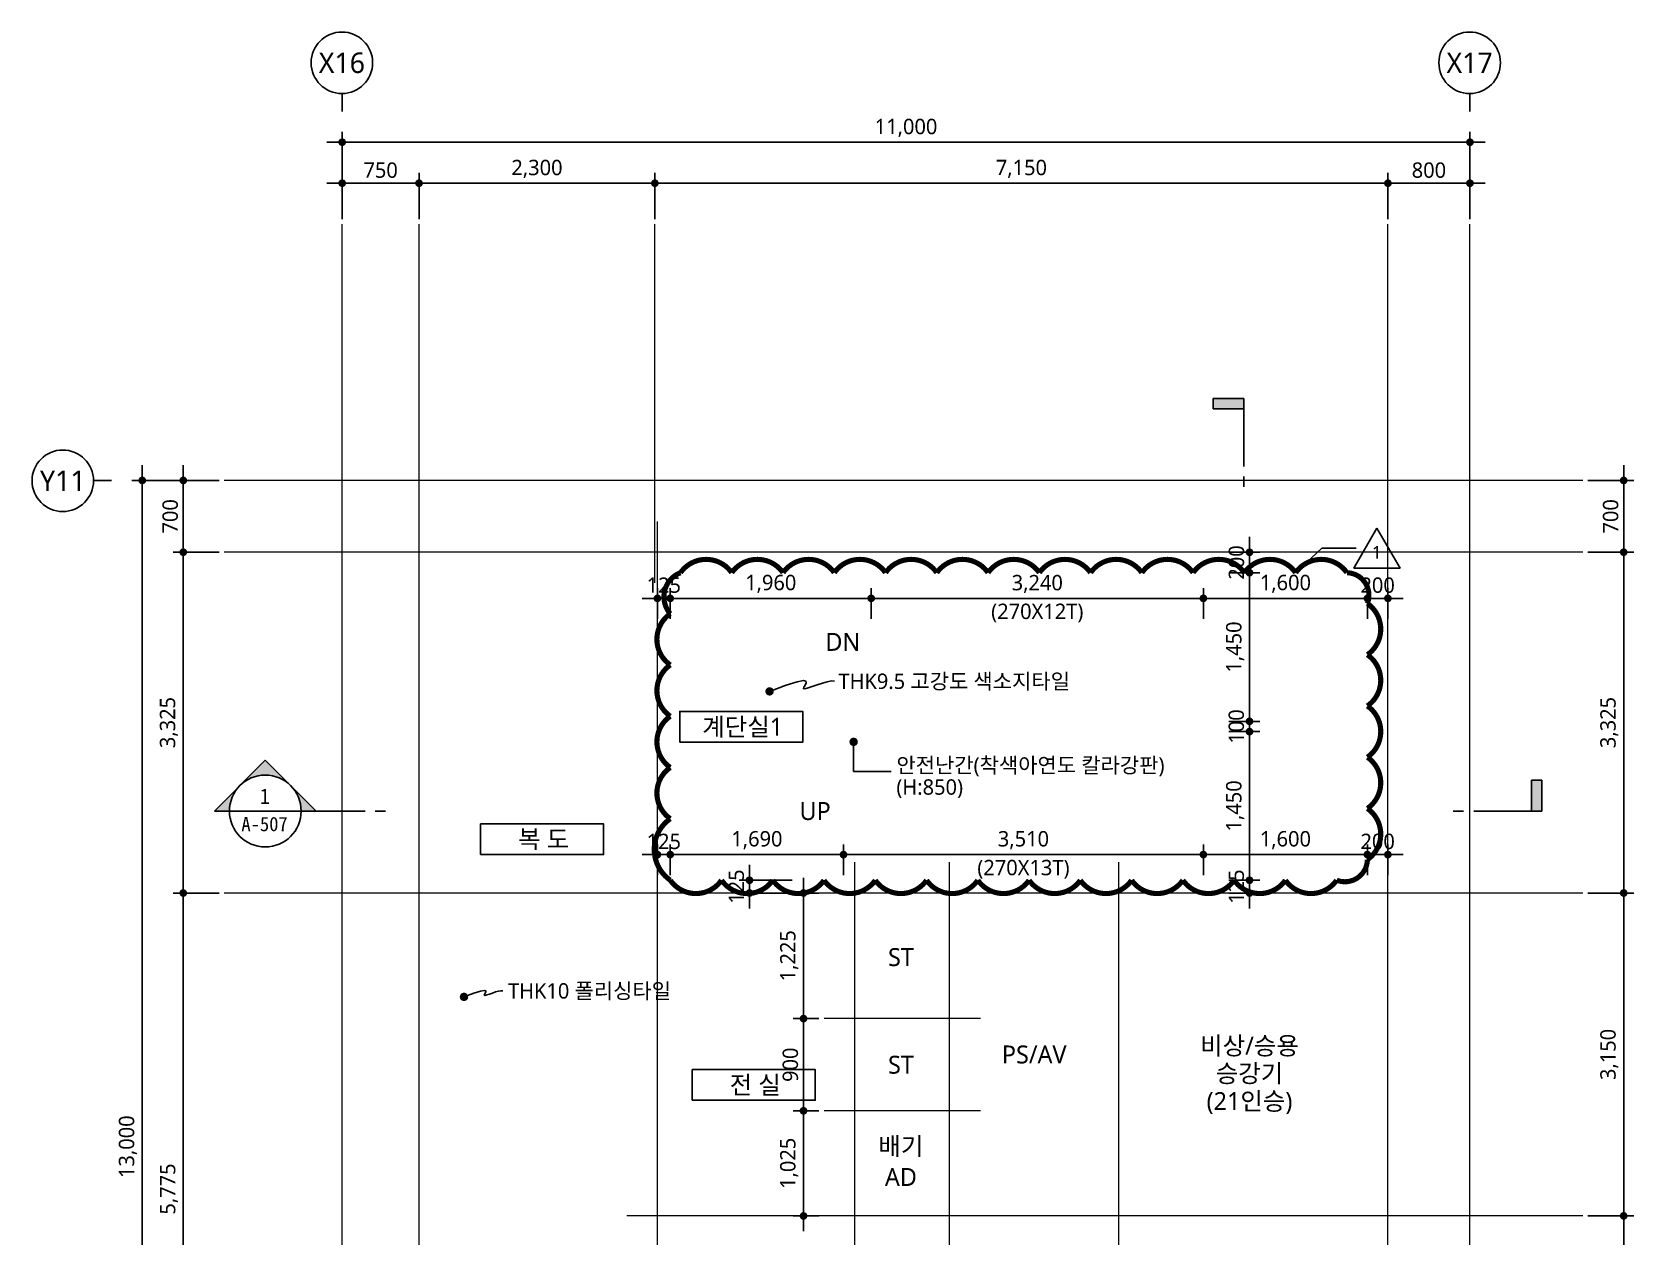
# Model space of a CAD drawing. Header units: millimetres. Extents: x 1424731 to 1631737, y 707248 to 849681.
# Drawn here: x 1551412 to 1567037, y 837926 to 849681 of the extents above; entities that cross this region are included whole.
import ezdxf
from ezdxf.enums import TextEntityAlignment as Align

# ---------------------------------------------------------------- set-up
doc = ezdxf.new("R2010")
doc.units = ezdxf.units.MM
doc.header["$MEASUREMENT"] = 0
doc.linetypes.add('CEN', pattern=[62, 60, -1, 0, -1])
doc.layers.get('0').update_dxf_attribs({"linetype": 'CONTINUOUS'})
for name, color, linetype, lineweight in [('A-AXIS-BUBL', 7, 'CONTINUOUS', 25), ('A-BORD-TEXT', 3, 'CONTINUOUS', 25), ('A-CNTL', 1, 'CEN', 15), ('A-DIMS', 7, 'CONTINUOUS', 25), ('A-MKXS-LEAD', 7, 'CONTINUOUS', 25), ('A-MKXS-MAK1', 3, 'CONTINUOUS', 25), ('A-MKXS-TEXT1', 3, 'CONTINUOUS', 25), ('A-MKXS-TEXT2', 7, 'CONTINUOUS', 25), ('A-MKXX-NAME', 3, 'CONTINUOUS', 25), ('A-MKXX-SYMB', 7, 'CONTINUOUS', 25), ('A-XXXX-TXT2', 3, 'CONTINUOUS', 25), ('REV-202205', 20, 'CONTINUOUS', 25)]:
    doc.layers.add(name, color=color, linetype=linetype, lineweight=lineweight)
doc.styles.add('HY울릉도L', font='')
doc.styles.add('돋움체', font='')
doc.styles.add('맑은고딕', font='malgun.ttf')
doc.styles.get('HY울릉도L').set_extended_font_data('HYwulM')
doc.styles.get('돋움체').set_extended_font_data('DotumChe')
doc.dimstyles.new('CDIM', dxfattribs={"dimtxt": 3, "dimasz": 1.5, "dimexe": 2, "dimexo": 1, "dimgap": 1, "dimtad": 1, "dimdec": 0, "dimrnd": 0.5, "dimzin": 0, "dimdsep": 32, "dimlunit": 6, "dimtxsty": 'HY울릉도L', "dimblk1": '_CIDOT', "dimblk2": '_CIDOT', "dimsah": 1, "dimcen": 5.5, "dimclrd": 2, "dimclre": 2, "dimclrt": 7, "dimadec": 0, "dimazin": 0, "dimtfac": 1, "dimtdec": 0, "dimtix": 1, "dimtmove": 2, "dimatfit": 1, "dimldrblk": '_CIDOT', "dimfxl": 1, "dimtolj": 1, "dimtzin": 0, "dimlwd": -1, "dimarcsym": 0})

# ---------------------------------------------------------------- blocks, each defined once
blk = doc.blocks.new('_CIDOT')
at = {"color": 0, "linetype": 'ByBlock'}
blk.add_line((2, 0), (-1, 0), dxfattribs=at)
at = {"color": 0, "linetype": 'ByBlock', "const_width": 0.5}
blk.add_lwpolyline([(-0.25, 0, 1), (0.25, 0, 1)], format="xyb", close=True, dxfattribs=at)
blk = doc.blocks.new('*D425')
at = {"layer": 'A-DIMS', "lineweight": -2, "transparency": 16777216}
for p, q in [((-1200, 0), (-2050, 0)), ((-1200, -13000), (-2050, -13000))]:
    blk.add_line(p, q, dxfattribs=at)
at = {"layer": 'A-DIMS', "transparency": 16777216}
blk.add_line((-1950, -12925), (-1950, -75), dxfattribs=at)
at = {"layer": 'A-DIMS', "transparency": 16777216, "xscale": 75, "yscale": 75, "zscale": 75}
for p, rotation in [((-1950, 0), 90), ((-1950, -13000), 270)]:
    blk.add_blockref('_CIDOT', p, dxfattribs=dict(at, rotation=rotation))
at = {"layer": 'A-DIMS', "color": 3, "transparency": 16777216, "insert": (-2090, -6500), "char_height": 150, "attachment_point": 5, "rotation": 90, "style": '맑은고딕'}
blk.add_mtext('\\A1;13,000', dxfattribs=at)
blk = doc.blocks.new('*D427')
at = {"layer": 'A-DIMS', "lineweight": -2, "transparency": 16777216}
for p, q in [((12150, -7175), (12600, -7175)), ((12150, -9825), (12600, -9825))]:
    blk.add_line(p, q, dxfattribs=at)
at = {"layer": 'A-DIMS', "transparency": 16777216}
blk.add_line((12500, -9750), (12500, -7250), dxfattribs=at)
at = {"layer": 'A-DIMS', "transparency": 16777216, "xscale": 75, "yscale": 75, "zscale": 75}
for p, rotation in [((12500, -7175), 90), ((12500, -9825), 270)]:
    blk.add_blockref('_CIDOT', p, dxfattribs=dict(at, rotation=rotation))
at = {"layer": 'A-DIMS', "color": 3, "transparency": 16777216, "insert": (12360, -8500), "char_height": 150, "attachment_point": 5, "rotation": 90, "style": '맑은고딕'}
blk.add_mtext('\\A1;2,650', dxfattribs=at)
blk = doc.blocks.new('*D428')
at = {"layer": 'A-DIMS', "lineweight": -2, "transparency": 16777216}
for p, q in [((12150, -4025), (12600, -4025)), ((12150, -7175), (12600, -7175))]:
    blk.add_line(p, q, dxfattribs=at)
at = {"layer": 'A-DIMS', "transparency": 16777216}
blk.add_line((12500, -7100), (12500, -4100), dxfattribs=at)
at = {"layer": 'A-DIMS', "transparency": 16777216, "xscale": 75, "yscale": 75, "zscale": 75}
for p, rotation in [((12500, -4025), 90), ((12500, -7175), 270)]:
    blk.add_blockref('_CIDOT', p, dxfattribs=dict(at, rotation=rotation))
at = {"layer": 'A-DIMS', "color": 3, "transparency": 16777216, "insert": (12360, -5600), "char_height": 150, "attachment_point": 5, "rotation": 90, "style": '맑은고딕'}
blk.add_mtext('\\A1;3,150', dxfattribs=at)
blk = doc.blocks.new('*D429')
at = {"layer": 'A-DIMS', "lineweight": -2, "transparency": 16777216}
for p, q in [((12150, -700), (12600, -700)), ((12150, -4025), (12600, -4025))]:
    blk.add_line(p, q, dxfattribs=at)
at = {"layer": 'A-DIMS', "transparency": 16777216}
blk.add_line((12500, -3950), (12500, -775), dxfattribs=at)
at = {"layer": 'A-DIMS', "transparency": 16777216, "xscale": 75, "yscale": 75, "zscale": 75}
for p, rotation in [((12500, -700), 90), ((12500, -4025), 270)]:
    blk.add_blockref('_CIDOT', p, dxfattribs=dict(at, rotation=rotation))
at = {"layer": 'A-DIMS', "color": 3, "transparency": 16777216, "insert": (12360, -2362), "char_height": 150, "attachment_point": 5, "rotation": 90, "style": '맑은고딕'}
blk.add_mtext('\\A1;3,325', dxfattribs=at)
blk = doc.blocks.new('*D430')
at = {"layer": 'A-DIMS', "lineweight": -2, "transparency": 16777216}
for p, q in [((12150, 0), (12600, 0)), ((12150, -700), (12600, -700))]:
    blk.add_line(p, q, dxfattribs=at)
at = {"layer": 'A-DIMS', "transparency": 16777216}
blk.add_line((12500, -625), (12500, -75), dxfattribs=at)
at = {"layer": 'A-DIMS', "transparency": 16777216, "xscale": 75, "yscale": 75, "zscale": 75}
for p, rotation in [((12500, 0), 90), ((12500, -700), 270)]:
    blk.add_blockref('_CIDOT', p, dxfattribs=dict(at, rotation=rotation))
at = {"layer": 'A-DIMS', "color": 3, "transparency": 16777216, "insert": (12373, -350), "char_height": 150, "attachment_point": 5, "rotation": 90, "style": '맑은고딕'}
blk.add_mtext('\\A1;700', dxfattribs=at)
blk = doc.blocks.new('*D433')
at = {"layer": 'A-DIMS', "lineweight": -2, "transparency": 16777216}
for p, q in [((-1200, -4025), (-1650, -4025)), ((-1200, -9800), (-1650, -9800))]:
    blk.add_line(p, q, dxfattribs=at)
at = {"layer": 'A-DIMS', "transparency": 16777216}
blk.add_line((-1550, -9725), (-1550, -4100), dxfattribs=at)
at = {"layer": 'A-DIMS', "transparency": 16777216, "xscale": 75, "yscale": 75, "zscale": 75}
for p, rotation in [((-1550, -4025), 90), ((-1550, -9800), 270)]:
    blk.add_blockref('_CIDOT', p, dxfattribs=dict(at, rotation=rotation))
at = {"layer": 'A-DIMS', "color": 3, "transparency": 16777216, "insert": (-1689, -6913), "char_height": 150, "attachment_point": 5, "rotation": 90, "style": '맑은고딕'}
blk.add_mtext('\\A1;5,775', dxfattribs=at)
blk = doc.blocks.new('*D434')
at = {"layer": 'A-DIMS', "lineweight": -2, "transparency": 16777216}
for p, q in [((-1200, 0), (-1650, 0)), ((-1200, -700), (-1650, -700))]:
    blk.add_line(p, q, dxfattribs=at)
at = {"layer": 'A-DIMS', "transparency": 16777216}
blk.add_line((-1550, -625), (-1550, -75), dxfattribs=at)
at = {"layer": 'A-DIMS', "transparency": 16777216, "xscale": 75, "yscale": 75, "zscale": 75}
for p, rotation in [((-1550, 0), 90), ((-1550, -700), 270)]:
    blk.add_blockref('_CIDOT', p, dxfattribs=dict(at, rotation=rotation))
at = {"layer": 'A-DIMS', "color": 3, "transparency": 16777216, "insert": (-1677, -350), "char_height": 150, "attachment_point": 5, "rotation": 90, "style": '맑은고딕'}
blk.add_mtext('\\A1;700', dxfattribs=at)
blk = doc.blocks.new('*D414')
at = {"layer": 'A-DIMS', "lineweight": -2, "transparency": 16777216}
for p, q in [((3050, 2550), (3050, 3000)), ((10200, 2550), (10200, 3000))]:
    blk.add_line(p, q, dxfattribs=at)
at = {"layer": 'A-DIMS', "transparency": 16777216}
blk.add_line((10125, 2900), (3125, 2900), dxfattribs=at)
at = {"layer": 'A-DIMS', "transparency": 16777216, "xscale": 75, "yscale": 75, "zscale": 75, "rotation": 180}
blk.add_blockref('_CIDOT', (3050, 2900), dxfattribs=at)
at = {"layer": 'A-DIMS', "transparency": 16777216, "xscale": 75, "yscale": 75, "zscale": 75}
blk.add_blockref('_CIDOT', (10200, 2900), dxfattribs=at)
at = {"layer": 'A-DIMS', "color": 3, "transparency": 16777216, "insert": (6625, 3040), "char_height": 150, "attachment_point": 5, "style": '맑은고딕'}
blk.add_mtext('\\A1;7,150', dxfattribs=at)
blk = doc.blocks.new('*D415')
at = {"layer": 'A-DIMS', "lineweight": -2, "transparency": 16777216}
for p, q in [((0, 2550), (0, 3400)), ((11000, 2550), (11000, 3400))]:
    blk.add_line(p, q, dxfattribs=at)
at = {"layer": 'A-DIMS', "transparency": 16777216}
blk.add_line((10925, 3300), (75, 3300), dxfattribs=at)
at = {"layer": 'A-DIMS', "transparency": 16777216, "xscale": 75, "yscale": 75, "zscale": 75, "rotation": 180}
blk.add_blockref('_CIDOT', (0, 3300), dxfattribs=at)
at = {"layer": 'A-DIMS', "transparency": 16777216, "xscale": 75, "yscale": 75, "zscale": 75}
blk.add_blockref('_CIDOT', (11000, 3300), dxfattribs=at)
at = {"layer": 'A-DIMS', "color": 3, "transparency": 16777216, "insert": (5500, 3440), "char_height": 150, "attachment_point": 5, "style": '맑은고딕'}
blk.add_mtext('\\A1;11,000', dxfattribs=at)
blk = doc.blocks.new('*D416')
at = {"layer": 'A-DIMS', "lineweight": -2, "transparency": 16777216}
for p, q in [((10200, 2550), (10200, 3000)), ((11000, 2550), (11000, 3000))]:
    blk.add_line(p, q, dxfattribs=at)
at = {"layer": 'A-DIMS', "transparency": 16777216}
blk.add_line((10925, 2900), (10275, 2900), dxfattribs=at)
at = {"layer": 'A-DIMS', "transparency": 16777216, "xscale": 75, "yscale": 75, "zscale": 75, "rotation": 180}
blk.add_blockref('_CIDOT', (10200, 2900), dxfattribs=at)
at = {"layer": 'A-DIMS', "transparency": 16777216, "xscale": 75, "yscale": 75, "zscale": 75}
blk.add_blockref('_CIDOT', (11000, 2900), dxfattribs=at)
at = {"layer": 'A-DIMS', "color": 3, "transparency": 16777216, "insert": (10600, 3027), "char_height": 150, "attachment_point": 5, "style": '맑은고딕'}
blk.add_mtext('\\A1;800', dxfattribs=at)
blk = doc.blocks.new('*D417')
at = {"layer": 'A-DIMS', "lineweight": -2, "transparency": 16777216}
for p, q in [((750, 2550), (750, 3000)), ((3050, 2550), (3050, 3000))]:
    blk.add_line(p, q, dxfattribs=at)
at = {"layer": 'A-DIMS', "transparency": 16777216}
blk.add_line((2975, 2900), (825, 2900), dxfattribs=at)
at = {"layer": 'A-DIMS', "transparency": 16777216, "xscale": 75, "yscale": 75, "zscale": 75, "rotation": 180}
blk.add_blockref('_CIDOT', (750, 2900), dxfattribs=at)
at = {"layer": 'A-DIMS', "transparency": 16777216, "xscale": 75, "yscale": 75, "zscale": 75}
blk.add_blockref('_CIDOT', (3050, 2900), dxfattribs=at)
at = {"layer": 'A-DIMS', "color": 3, "transparency": 16777216, "insert": (1900, 3040), "char_height": 150, "attachment_point": 5, "style": '맑은고딕'}
blk.add_mtext('\\A1;2,300', dxfattribs=at)
blk = doc.blocks.new('*D418')
at = {"layer": 'A-DIMS', "lineweight": -2, "transparency": 16777216}
for p, q in [((0, 2550), (0, 3000)), ((750, 2550), (750, 3000))]:
    blk.add_line(p, q, dxfattribs=at)
at = {"layer": 'A-DIMS', "transparency": 16777216}
blk.add_line((675, 2900), (75, 2900), dxfattribs=at)
at = {"layer": 'A-DIMS', "transparency": 16777216, "xscale": 75, "yscale": 75, "zscale": 75, "rotation": 180}
blk.add_blockref('_CIDOT', (0, 2900), dxfattribs=at)
at = {"layer": 'A-DIMS', "transparency": 16777216, "xscale": 75, "yscale": 75, "zscale": 75}
blk.add_blockref('_CIDOT', (750, 2900), dxfattribs=at)
at = {"layer": 'A-DIMS', "color": 3, "transparency": 16777216, "insert": (375, 3027), "char_height": 150, "attachment_point": 5, "style": '맑은고딕'}
blk.add_mtext('\\A1;750', dxfattribs=at)
blk = doc.blocks.new('*D419')
at = {"layer": 'A-DIMS', "lineweight": -2, "transparency": 16777216}
for p, q in [((-1200, -700), (-1650, -700)), ((-1200, -4025), (-1650, -4025))]:
    blk.add_line(p, q, dxfattribs=at)
at = {"layer": 'A-DIMS', "transparency": 16777216}
blk.add_line((-1550, -3950), (-1550, -775), dxfattribs=at)
at = {"layer": 'A-DIMS', "transparency": 16777216, "xscale": 75, "yscale": 75, "zscale": 75}
for p, rotation in [((-1550, -700), 90), ((-1550, -4025), 270)]:
    blk.add_blockref('_CIDOT', p, dxfattribs=dict(at, rotation=rotation))
at = {"layer": 'A-DIMS', "color": 3, "transparency": 16777216, "insert": (-1690, -2362), "char_height": 150, "attachment_point": 5, "rotation": 90, "style": '맑은고딕'}
blk.add_mtext('\\A1;3,325', dxfattribs=at)
blk = doc.blocks.new('CORE 1- 단면')
at = {"layer": 'A-MKXS-MAK1'}
for points in [[(9245, 15395), (9245, 15495), (9545, 15495), (9545, 15395)], [(12350, 11770), (12450, 11770), (12450, 11470), (12350, 11470)]]:
    blk.add_hatch(color=256, dxfattribs=at).paths.add_polyline_path(points)
h = blk.add_hatch(color=256, dxfattribs=at)
h.paths.add_polyline_path([(0, 11965), (247, 11717, 0.414214), (-247, 11717)])
h.paths.add_polyline_path([(247, 11717), (495, 11470), (350, 11470, 0.198912)])
h.paths.add_polyline_path([(-247, 11717, 0.198912), (-350, 11470), (-495, 11470)])
for p, q in [((9245, 15495), (9245, 15395)), ((9545, 15495), (9245, 15495)), ((9545, 15495), (9545, 14832)), ((9545, 15395), (9245, 15395)), ((9545, 14732), (9545, 14632)), ((-495, 11470), (0, 11965)), ((495, 11470), (0, 11965)), ((12450, 11770), (12350, 11770)), ((12350, 11470), (12350, 11770)), ((12450, 11470), (12450, 11770)), ((973, 11470), (-495, 11470)), ((1173, 11470), (1073, 11470)), ((11687, 11470), (11587, 11470)), ((12450, 11470), (11787, 11470))]:
    blk.add_line(p, q, dxfattribs=at)
blk.add_circle((0, 11470), 350, dxfattribs=at)
at = {"layer": 'A-MKXS-TEXT2', "style": '돋움체'}
for s, height, p in [('1', 150, (-4, 11614)), ('A-507', 140, (-7, 11342))]:
    blk.add_text(s, height=height, dxfattribs=at).set_placement(p, align=Align.MIDDLE)
blk = doc.blocks.new('*D342')
at = {"layer": 'A-DIMS', "transparency": 16777216}
for p, q in [((1558410, 841481), (1558410, 841556)), ((1558410, 841281), (1558410, 841406)), ((1558410, 841206), (1558410, 841131))]:
    blk.add_line(p, q, dxfattribs=at)
at = {"layer": 'A-DIMS', "lineweight": -2, "transparency": 16777216}
for p, q in [((1558827, 841406), (1558310, 841406)), ((1558827, 841281), (1558310, 841281))]:
    blk.add_line(p, q, dxfattribs=at)
at = {"layer": 'A-DIMS', "transparency": 16777216, "xscale": 75, "yscale": 75, "zscale": 75}
for p, rotation in [((1558410, 841406), 270), ((1558410, 841281), 90)]:
    blk.add_blockref('_CIDOT', p, dxfattribs=dict(at, rotation=rotation))
at = {"layer": 'A-DIMS', "color": 3, "transparency": 16777216, "insert": (1558282, 841344), "char_height": 150, "attachment_point": 5, "rotation": 90, "style": '맑은고딕'}
blk.add_mtext('\\A1;125', dxfattribs=at)
blk = doc.blocks.new('*D500')
at = {"layer": 'A-DIMS', "lineweight": -2, "transparency": 16777216}
for p, q in [((1559087, 839156), (1558837, 839156)), ((1559087, 838131), (1558837, 838131))]:
    blk.add_line(p, q, dxfattribs=at)
at = {"layer": 'A-DIMS', "transparency": 16777216}
blk.add_line((1558937, 839081), (1558937, 838206), dxfattribs=at)
at = {"layer": 'A-DIMS', "transparency": 16777216, "xscale": 75, "yscale": 75, "zscale": 75}
for p, rotation in [((1558937, 839156), 90), ((1558937, 838131), 270)]:
    blk.add_blockref('_CIDOT', p, dxfattribs=dict(at, rotation=rotation))
at = {"layer": 'A-DIMS', "color": 3, "transparency": 16777216, "insert": (1558797, 838644), "char_height": 150, "attachment_point": 5, "rotation": 90, "style": '맑은고딕'}
blk.add_mtext('\\A1;1,025', dxfattribs=at)
blk = doc.blocks.new('*D501')
at = {"layer": 'A-DIMS', "lineweight": -2, "transparency": 16777216}
for p, q in [((1559087, 840056), (1558837, 840056)), ((1559087, 839156), (1558837, 839156))]:
    blk.add_line(p, q, dxfattribs=at)
at = {"layer": 'A-DIMS', "transparency": 16777216}
blk.add_line((1558937, 839231), (1558937, 839981), dxfattribs=at)
at = {"layer": 'A-DIMS', "transparency": 16777216, "xscale": 75, "yscale": 75, "zscale": 75}
for p, rotation in [((1558937, 840056), 90), ((1558937, 839156), 270)]:
    blk.add_blockref('_CIDOT', p, dxfattribs=dict(at, rotation=rotation))
at = {"layer": 'A-DIMS', "color": 3, "transparency": 16777216, "insert": (1558809, 839606), "char_height": 150, "attachment_point": 5, "rotation": 90, "style": '맑은고딕'}
blk.add_mtext('\\A1;900', dxfattribs=at)
blk = doc.blocks.new('*D502')
at = {"layer": 'A-DIMS', "lineweight": -2, "transparency": 16777216}
for p, q in [((1559087, 841281), (1558837, 841281)), ((1559087, 840056), (1558837, 840056))]:
    blk.add_line(p, q, dxfattribs=at)
at = {"layer": 'A-DIMS', "transparency": 16777216}
blk.add_line((1558937, 841206), (1558937, 840131), dxfattribs=at)
at = {"layer": 'A-DIMS', "transparency": 16777216, "xscale": 75, "yscale": 75, "zscale": 75}
for p, rotation in [((1558937, 841281), 90), ((1558937, 840056), 270)]:
    blk.add_blockref('_CIDOT', p, dxfattribs=dict(at, rotation=rotation))
at = {"layer": 'A-DIMS', "color": 3, "transparency": 16777216, "insert": (1558797, 840669), "char_height": 150, "attachment_point": 5, "rotation": 90, "style": '맑은고딕'}
blk.add_mtext('\\A1;1,225', dxfattribs=at)
blk = doc.blocks.new('*D720')
at = {"layer": 'A-DIMS', "lineweight": -2, "transparency": 16777216}
for p, q in [((1559327, 841456), (1559327, 841756)), ((1562837, 841456), (1562837, 841756))]:
    blk.add_line(p, q, dxfattribs=at)
at = {"layer": 'A-DIMS', "transparency": 16777216}
blk.add_line((1559402, 841656), (1562762, 841656), dxfattribs=at)
at = {"layer": 'A-DIMS', "transparency": 16777216, "xscale": 75, "yscale": 75, "zscale": 75, "rotation": 180}
blk.add_blockref('_CIDOT', (1559327, 841656), dxfattribs=at)
at = {"layer": 'A-DIMS', "transparency": 16777216, "xscale": 75, "yscale": 75, "zscale": 75}
blk.add_blockref('_CIDOT', (1562837, 841656), dxfattribs=at)
at = {"layer": 'A-DIMS', "color": 3, "transparency": 16777216, "char_height": 150, "attachment_point": 5, "style": '맑은고딕'}
for s, insert in [('\\A1;3,510', (1561082, 841797)), ('\\A1;(270X13T)', (1561082, 841513))]:
    blk.add_mtext(s, dxfattribs=dict(at, insert=insert))
blk = doc.blocks.new('*D721')
at = {"layer": 'A-DIMS', "lineweight": -2, "transparency": 16777216}
for p, q in [((1562837, 841456), (1562837, 841756)), ((1564437, 841456), (1564437, 841756))]:
    blk.add_line(p, q, dxfattribs=at)
at = {"layer": 'A-DIMS', "transparency": 16777216}
blk.add_line((1562912, 841656), (1564362, 841656), dxfattribs=at)
at = {"layer": 'A-DIMS', "transparency": 16777216, "xscale": 75, "yscale": 75, "zscale": 75, "rotation": 180}
blk.add_blockref('_CIDOT', (1562837, 841656), dxfattribs=at)
at = {"layer": 'A-DIMS', "transparency": 16777216, "xscale": 75, "yscale": 75, "zscale": 75}
blk.add_blockref('_CIDOT', (1564437, 841656), dxfattribs=at)
at = {"layer": 'A-DIMS', "color": 3, "transparency": 16777216, "insert": (1563637, 841797), "char_height": 150, "attachment_point": 5, "style": '맑은고딕'}
blk.add_mtext('\\A1;1,600', dxfattribs=at)
blk = doc.blocks.new('*D722')
at = {"layer": 'A-DIMS', "lineweight": -2, "transparency": 16777216}
for p, q in [((1564437, 841456), (1564437, 841756)), ((1564637, 841456), (1564637, 841756))]:
    blk.add_line(p, q, dxfattribs=at)
at = {"layer": 'A-DIMS', "transparency": 16777216}
for p, q in [((1564362, 841656), (1564287, 841656)), ((1564437, 841656), (1564637, 841656)), ((1564712, 841656), (1564787, 841656))]:
    blk.add_line(p, q, dxfattribs=at)
at = {"layer": 'A-DIMS', "transparency": 16777216, "xscale": 75, "yscale": 75, "zscale": 75}
blk.add_blockref('_CIDOT', (1564437, 841656), dxfattribs=at)
at = {"layer": 'A-DIMS', "transparency": 16777216, "xscale": 75, "yscale": 75, "zscale": 75, "rotation": 180}
blk.add_blockref('_CIDOT', (1564637, 841656), dxfattribs=at)
at = {"layer": 'A-DIMS', "color": 3, "transparency": 16777216, "insert": (1564537, 841784), "char_height": 150, "attachment_point": 5, "style": '맑은고딕'}
blk.add_mtext('\\A1;200', dxfattribs=at)
blk = doc.blocks.new('*D723')
at = {"layer": 'A-DIMS', "lineweight": -2, "transparency": 16777216}
for p, q in [((1557512, 841456), (1557512, 841756)), ((1557637, 841456), (1557637, 841756))]:
    blk.add_line(p, q, dxfattribs=at)
at = {"layer": 'A-DIMS', "transparency": 16777216}
for p, q in [((1557437, 841656), (1557362, 841656)), ((1557512, 841656), (1557637, 841656)), ((1557712, 841656), (1557787, 841656))]:
    blk.add_line(p, q, dxfattribs=at)
at = {"layer": 'A-DIMS', "transparency": 16777216, "xscale": 75, "yscale": 75, "zscale": 75}
blk.add_blockref('_CIDOT', (1557512, 841656), dxfattribs=at)
at = {"layer": 'A-DIMS', "transparency": 16777216, "xscale": 75, "yscale": 75, "zscale": 75, "rotation": 180}
blk.add_blockref('_CIDOT', (1557637, 841656), dxfattribs=at)
at = {"layer": 'A-DIMS', "color": 3, "transparency": 16777216, "insert": (1557574, 841784), "char_height": 150, "attachment_point": 5, "style": '맑은고딕'}
blk.add_mtext('\\A1;125', dxfattribs=at)
blk = doc.blocks.new('*D710')
at = {"layer": 'A-DIMS', "lineweight": -2, "transparency": 16777216}
for p, q in [((1563087, 842856), (1563387, 842856)), ((1563087, 841406), (1563387, 841406))]:
    blk.add_line(p, q, dxfattribs=at)
at = {"layer": 'A-DIMS', "transparency": 16777216}
blk.add_line((1563287, 842781), (1563287, 841481), dxfattribs=at)
at = {"layer": 'A-DIMS', "transparency": 16777216, "xscale": 75, "yscale": 75, "zscale": 75}
for p, rotation in [((1563287, 842856), 90), ((1563287, 841406), 270)]:
    blk.add_blockref('_CIDOT', p, dxfattribs=dict(at, rotation=rotation))
at = {"layer": 'A-DIMS', "color": 3, "transparency": 16777216, "insert": (1563147, 842131), "char_height": 150, "attachment_point": 5, "rotation": 90, "style": '맑은고딕'}
blk.add_mtext('\\A1;1,450', dxfattribs=at)
blk = doc.blocks.new('*D711')
at = {"layer": 'A-DIMS', "transparency": 16777216}
for p, q in [((1563287, 841481), (1563287, 841556)), ((1563287, 841281), (1563287, 841406)), ((1563287, 841206), (1563287, 841131))]:
    blk.add_line(p, q, dxfattribs=at)
at = {"layer": 'A-DIMS', "lineweight": -2, "transparency": 16777216}
for p, q in [((1563087, 841406), (1563387, 841406)), ((1563087, 841281), (1563387, 841281))]:
    blk.add_line(p, q, dxfattribs=at)
at = {"layer": 'A-DIMS', "transparency": 16777216, "xscale": 75, "yscale": 75, "zscale": 75}
for p, rotation in [((1563287, 841406), 270), ((1563287, 841281), 90)]:
    blk.add_blockref('_CIDOT', p, dxfattribs=dict(at, rotation=rotation))
at = {"layer": 'A-DIMS', "color": 3, "transparency": 16777216, "insert": (1563159, 841344), "char_height": 150, "attachment_point": 5, "rotation": 90, "style": '맑은고딕'}
blk.add_mtext('\\A1;125', dxfattribs=at)
blk = doc.blocks.new('*D712')
at = {"layer": 'A-DIMS', "lineweight": -2, "transparency": 16777216}
for p, q in [((1563087, 844406), (1563387, 844406)), ((1563087, 842956), (1563387, 842956))]:
    blk.add_line(p, q, dxfattribs=at)
at = {"layer": 'A-DIMS', "transparency": 16777216}
blk.add_line((1563287, 844331), (1563287, 843031), dxfattribs=at)
at = {"layer": 'A-DIMS', "transparency": 16777216, "xscale": 75, "yscale": 75, "zscale": 75}
for p, rotation in [((1563287, 844406), 90), ((1563287, 842956), 270)]:
    blk.add_blockref('_CIDOT', p, dxfattribs=dict(at, rotation=rotation))
at = {"layer": 'A-DIMS', "color": 3, "transparency": 16777216, "insert": (1563147, 843681), "char_height": 150, "attachment_point": 5, "rotation": 90, "style": '맑은고딕'}
blk.add_mtext('\\A1;1,450', dxfattribs=at)
blk = doc.blocks.new('*D713')
at = {"layer": 'A-DIMS', "transparency": 16777216}
for p, q in [((1563287, 843031), (1563287, 843106)), ((1563287, 842856), (1563287, 842956)), ((1563287, 842781), (1563287, 842706))]:
    blk.add_line(p, q, dxfattribs=at)
at = {"layer": 'A-DIMS', "lineweight": -2, "transparency": 16777216}
for p, q in [((1563087, 842956), (1563387, 842956)), ((1563087, 842856), (1563387, 842856))]:
    blk.add_line(p, q, dxfattribs=at)
at = {"layer": 'A-DIMS', "transparency": 16777216, "xscale": 75, "yscale": 75, "zscale": 75}
for p, rotation in [((1563287, 842956), 270), ((1563287, 842856), 90)]:
    blk.add_blockref('_CIDOT', p, dxfattribs=dict(at, rotation=rotation))
at = {"layer": 'A-DIMS', "color": 3, "transparency": 16777216, "insert": (1563159, 842906), "char_height": 150, "attachment_point": 5, "rotation": 90, "style": '맑은고딕'}
blk.add_mtext('\\A1;100', dxfattribs=at)
blk = doc.blocks.new('*D714')
at = {"layer": 'A-DIMS', "transparency": 16777216}
for p, q in [((1563287, 844681), (1563287, 844756)), ((1563287, 844406), (1563287, 844606)), ((1563287, 844331), (1563287, 844256))]:
    blk.add_line(p, q, dxfattribs=at)
at = {"layer": 'A-DIMS', "lineweight": -2, "transparency": 16777216}
for p, q in [((1563087, 844606), (1563387, 844606)), ((1563087, 844406), (1563387, 844406))]:
    blk.add_line(p, q, dxfattribs=at)
at = {"layer": 'A-DIMS', "transparency": 16777216, "xscale": 75, "yscale": 75, "zscale": 75}
for p, rotation in [((1563287, 844606), 270), ((1563287, 844406), 90)]:
    blk.add_blockref('_CIDOT', p, dxfattribs=dict(at, rotation=rotation))
at = {"layer": 'A-DIMS', "color": 3, "transparency": 16777216, "insert": (1563160, 844506), "char_height": 150, "attachment_point": 5, "rotation": 90, "style": '맑은고딕'}
blk.add_mtext('\\A1;200', dxfattribs=at)
blk = doc.blocks.new('*D715')
at = {"layer": 'A-DIMS', "lineweight": -2, "transparency": 16777216}
for p, q in [((1557637, 841456), (1557637, 841756)), ((1559327, 841456), (1559327, 841756))]:
    blk.add_line(p, q, dxfattribs=at)
at = {"layer": 'A-DIMS', "transparency": 16777216}
blk.add_line((1557712, 841656), (1559252, 841656), dxfattribs=at)
at = {"layer": 'A-DIMS', "transparency": 16777216, "xscale": 75, "yscale": 75, "zscale": 75, "rotation": 180}
blk.add_blockref('_CIDOT', (1557637, 841656), dxfattribs=at)
at = {"layer": 'A-DIMS', "transparency": 16777216, "xscale": 75, "yscale": 75, "zscale": 75}
blk.add_blockref('_CIDOT', (1559327, 841656), dxfattribs=at)
at = {"layer": 'A-DIMS', "color": 3, "transparency": 16777216, "insert": (1558482, 841797), "char_height": 150, "attachment_point": 5, "style": '맑은고딕'}
blk.add_mtext('\\A1;1,690', dxfattribs=at)
blk = doc.blocks.new('*D716')
at = {"layer": 'A-DIMS', "lineweight": -2, "transparency": 16777216}
for p, q in [((1559597, 843956), (1559597, 844256)), ((1562837, 843956), (1562837, 844256))]:
    blk.add_line(p, q, dxfattribs=at)
at = {"layer": 'A-DIMS', "transparency": 16777216}
blk.add_line((1559672, 844156), (1562762, 844156), dxfattribs=at)
at = {"layer": 'A-DIMS', "transparency": 16777216, "xscale": 75, "yscale": 75, "zscale": 75, "rotation": 180}
blk.add_blockref('_CIDOT', (1559597, 844156), dxfattribs=at)
at = {"layer": 'A-DIMS', "transparency": 16777216, "xscale": 75, "yscale": 75, "zscale": 75}
blk.add_blockref('_CIDOT', (1562837, 844156), dxfattribs=at)
at = {"layer": 'A-DIMS', "color": 3, "transparency": 16777216, "char_height": 150, "attachment_point": 5, "style": '맑은고딕'}
for s, insert in [('\\A1;3,240', (1561217, 844296)), ('\\A1;(270X12T)', (1561217, 844013))]:
    blk.add_mtext(s, dxfattribs=dict(at, insert=insert))
blk = doc.blocks.new('*D717')
at = {"layer": 'A-DIMS', "lineweight": -2, "transparency": 16777216}
for p, q in [((1564437, 843956), (1564437, 844256)), ((1564637, 843956), (1564637, 844256))]:
    blk.add_line(p, q, dxfattribs=at)
at = {"layer": 'A-DIMS', "transparency": 16777216}
for p, q in [((1564362, 844156), (1564287, 844156)), ((1564437, 844156), (1564637, 844156)), ((1564712, 844156), (1564787, 844156))]:
    blk.add_line(p, q, dxfattribs=at)
at = {"layer": 'A-DIMS', "transparency": 16777216, "xscale": 75, "yscale": 75, "zscale": 75}
blk.add_blockref('_CIDOT', (1564437, 844156), dxfattribs=at)
at = {"layer": 'A-DIMS', "transparency": 16777216, "xscale": 75, "yscale": 75, "zscale": 75, "rotation": 180}
blk.add_blockref('_CIDOT', (1564637, 844156), dxfattribs=at)
at = {"layer": 'A-DIMS', "color": 3, "transparency": 16777216, "insert": (1564537, 844284), "char_height": 150, "attachment_point": 5, "style": '맑은고딕'}
blk.add_mtext('\\A1;200', dxfattribs=at)
blk = doc.blocks.new('*D718')
at = {"layer": 'A-DIMS', "lineweight": -2, "transparency": 16777216}
for p, q in [((1557512, 843956), (1557512, 844256)), ((1557637, 843956), (1557637, 844256))]:
    blk.add_line(p, q, dxfattribs=at)
at = {"layer": 'A-DIMS', "transparency": 16777216}
for p, q in [((1557437, 844156), (1557362, 844156)), ((1557512, 844156), (1557637, 844156)), ((1557712, 844156), (1557787, 844156))]:
    blk.add_line(p, q, dxfattribs=at)
at = {"layer": 'A-DIMS', "transparency": 16777216, "xscale": 75, "yscale": 75, "zscale": 75}
blk.add_blockref('_CIDOT', (1557512, 844156), dxfattribs=at)
at = {"layer": 'A-DIMS', "transparency": 16777216, "xscale": 75, "yscale": 75, "zscale": 75, "rotation": 180}
blk.add_blockref('_CIDOT', (1557637, 844156), dxfattribs=at)
at = {"layer": 'A-DIMS', "color": 3, "transparency": 16777216, "insert": (1557574, 844284), "char_height": 150, "attachment_point": 5, "style": '맑은고딕'}
blk.add_mtext('\\A1;125', dxfattribs=at)
blk = doc.blocks.new('*D719')
at = {"layer": 'A-DIMS', "lineweight": -2, "transparency": 16777216}
for p, q in [((1557637, 843956), (1557637, 844256)), ((1559597, 843956), (1559597, 844256))]:
    blk.add_line(p, q, dxfattribs=at)
at = {"layer": 'A-DIMS', "transparency": 16777216}
blk.add_line((1557712, 844156), (1559522, 844156), dxfattribs=at)
at = {"layer": 'A-DIMS', "transparency": 16777216, "xscale": 75, "yscale": 75, "zscale": 75, "rotation": 180}
blk.add_blockref('_CIDOT', (1557637, 844156), dxfattribs=at)
at = {"layer": 'A-DIMS', "transparency": 16777216, "xscale": 75, "yscale": 75, "zscale": 75}
blk.add_blockref('_CIDOT', (1559597, 844156), dxfattribs=at)
at = {"layer": 'A-DIMS', "color": 3, "transparency": 16777216, "insert": (1558617, 844297), "char_height": 150, "attachment_point": 5, "style": '맑은고딕'}
blk.add_mtext('\\A1;1,960', dxfattribs=at)
blk = doc.blocks.new('*D754')
at = {"layer": 'A-DIMS', "lineweight": -2, "transparency": 16777216}
for p, q in [((1562837, 843956), (1562837, 844256)), ((1564437, 843956), (1564437, 844256))]:
    blk.add_line(p, q, dxfattribs=at)
at = {"layer": 'A-DIMS', "transparency": 16777216}
blk.add_line((1562912, 844156), (1564362, 844156), dxfattribs=at)
at = {"layer": 'A-DIMS', "transparency": 16777216, "xscale": 75, "yscale": 75, "zscale": 75, "rotation": 180}
blk.add_blockref('_CIDOT', (1562837, 844156), dxfattribs=at)
at = {"layer": 'A-DIMS', "transparency": 16777216, "xscale": 75, "yscale": 75, "zscale": 75}
blk.add_blockref('_CIDOT', (1564437, 844156), dxfattribs=at)
at = {"layer": 'A-DIMS', "color": 3, "transparency": 16777216, "insert": (1563637, 844297), "char_height": 150, "attachment_point": 5, "style": '맑은고딕'}
blk.add_mtext('\\A1;1,600', dxfattribs=at)
blk = doc.blocks.new('A$C098F3C96')
at = {"layer": 'REV-202205'}
for p, q in [((-3124, 1954), (-5684, -454)), ((225, 1954), (-3124, 1954))]:
    blk.add_line(p, q, dxfattribs=at)
blk.add_lwpolyline([(2252, 3900), (0, 0), (4504, 0)], close=True, dxfattribs=at)
at = {"layer": 'A-BORD-TEXT', "style": '맑은고딕'}
blk.add_text('1', height=1250, dxfattribs=at).set_placement((2227, 1534), align=Align.MIDDLE)
blk = doc.blocks.new('CORE2_GRID')
at = {"layer": 'A-AXIS-BUBL', "ltscale": 0.2}
for p, q in [((0, 3600), (0, 3775)), ((11000, 3600), (11000, 3775)), ((-2250, 0), (-2425, 0))]:
    blk.add_line(p, q, dxfattribs=at)
for centre in [(-2.9, 4075), (10997.1, 4075), (-2725, -2.9)]:
    blk.add_circle(centre, 300, dxfattribs=at)
at = {"layer": 'A-CNTL'}
for p, q in [((0, -14600), (0, 2500)), ((750, -14600), (750, 2500)), ((3050, -1000), (3050, 2500)), ((10200, -14600), (10200, 2500)), ((11000, -14600), (11000, 2500)), ((12100, 0), (-1150, 0)), ((3075, -11150), (3075, -400)), ((12100, -700), (-1150, -700)), ((5000, -7475), (5000, -3725)), ((5925, -7475), (5925, -3725)), ((7575, -7475), (7575, -3725)), ((12100, -4025), (-1150, -4025)), ((6225, -5250), (4700, -5250)), ((6225, -6150), (4700, -6150)), ((12100, -7175), (2775, -7175))]:
    blk.add_line(p, q, dxfattribs=at)
at = {"layer": 'A-XXXX-TXT2', "ltscale": 0.2, "style": '맑은고딕'}
for s, p in [('X16', (-2.9, 4075)), ('X17', (10997.1, 4075)), ('Y11', (-2725, -2.9))]:
    blk.add_text(s, height=200, dxfattribs=at).set_placement(p, align=Align.MIDDLE)
at = {"layer": 'A-DIMS'}
for base, p1, p2, angle, picture, middle in [((0, 3300), (11000, 2500), (0, 2500), 180, '*D415', (5500, 3440.5)), ((0, 2900), (750, 2500), (0, 2500), 180, '*D418', (375, 3027.5)), ((750, 2900), (3050, 2500), (750, 2500), 180, '*D417', (1900, 3040.1)), ((3050, 2900), (10200, 2500), (3050, 2500), 180, '*D414', (6625, 3040.5)), ((10200, 2900), (11000, 2500), (10200, 2500), 180, '*D416', (10600, 3027.5)), ((-1950, 0), (-1150, -13000), (-1150, 0), 270, '*D425', (-2090.5, -6500)), ((-1550, 0), (-1150, -700), (-1150, 0), 270, '*D434', (-1677.5, -350)), ((12500, 0), (12100, -700), (12100, 0), 270, '*D430', (12372.5, -350)), ((-1550, -700), (-1150, -4025), (-1150, -700), 270, '*D419', (-1690.1, -2362.5)), ((12500, -700), (12100, -4025), (12100, -700), 270, '*D429', (12359.9, -2362.5)), ((-1550, -4025), (-1150, -9800), (-1150, -4025), 270, '*D433', (-1688.9, -6912.5)), ((12500, -4025), (12100, -7175), (12100, -4025), 270, '*D428', (12359.5, -5600)), ((12500, -7175), (12100, -9825), (12100, -7175), 270, '*D427', (12359.9, -8500))]:
    dim = blk.add_linear_dim(base=base, p1=p1, p2=p2, angle=angle, dimstyle='CDIM', override={"dimscale": 50, "dimtxsty": '맑은고딕', "dimclrd": 256, "dimclre": 256, "dimclrt": 3}, dxfattribs=at)
    dim.commit()
    dim.dimension.update_dxf_attribs({"geometry": picture, "text_midpoint": middle})

msp = doc.modelspace()

# ---------------------------------------------------------------- linework, layer by layer
at = {"layer": 'A-MKXS-LEAD', "const_width": 40}
for points in [[(1558585.2, 843250.7, 1), (1558626.6, 843246.5, 1)], [(1559405.2, 842754, -1), (1559446.7, 842758.1, -1)], [(1555604.5, 840269.8, 1), (1555646, 840265.7, 1)]]:
    msp.add_lwpolyline(points, format="xyb", close=True, dxfattribs=at)
at = {"layer": 'A-MKXS-LEAD'}
for points in [[(1558605.9, 843248.6), (1558768.8, 843310), (1558875, 843343.2), (1558935.4, 843353.9), (1558961, 843348.1), (1558962.9, 843331.6), (1558952.1, 843310.3), (1558939.6, 843289.9), (1558936.3, 843276.5), (1558950.8, 843274.3), (1558981, 843281.6), (1559022.4, 843295.3), (1559070.5, 843312.1), (1559120.9, 843329), (1559168.9, 843342.6), (1559210.1, 843349.8), (1559239.8, 843347.4)], [(1559793, 842467.9), (1559426, 842467.9), (1559426, 842756)], [(1555624.4, 840267.4), (1555722.1, 840304.3), (1555785.8, 840324.2), (1555822.1, 840330.6), (1555837.5, 840327.2), (1555838.6, 840317.3), (1555832.1, 840304.4), (1555824.6, 840292.3), (1555822.7, 840284.2), (1555831.3, 840282.9), (1555849.4, 840287.3), (1555874.3, 840295.5), (1555903.2, 840305.6), (1555933.4, 840315.7), (1555962.2, 840323.8), (1555986.9, 840328.1), (1556004.8, 840326.7)]]:
    msp.add_lwpolyline(points, dxfattribs=at)
at = {"layer": 'A-MKXX-SYMB'}
for points in [[(1557729, 842752.9), (1558929, 842752.9), (1558929, 843052.9), (1557729, 843052.9)], [(1555787, 841656.2), (1556987, 841656.2), (1556987, 841956.2), (1555787, 841956.2)], [(1557852, 839259), (1559052, 839259), (1559052, 839559), (1557852, 839559)]]:
    msp.add_lwpolyline(points, close=True, dxfattribs=at)
at = {"layer": 'REV-202205', "const_width": 50}
msp.add_lwpolyline([(1557637, 841406.2, 0.5205671), (1558137, 841406.2, 0.5205671), (1558637, 841406.2, 0.5205671), (1559137, 841406.2, 0.5205671), (1559637, 841406.2, 0.5205671), (1560137, 841406.2, 0.5205671), (1560637, 841406.2, 0.5205671), (1561137, 841406.2, 0.5205671), (1561637, 841406.2, 0.5205671), (1562137, 841406.2, 0.5205671), (1562637, 841406.2, 0.5205671), (1563137, 841406.2, 0.5205671), (1563637, 841406.2, 0.5205671), (1564137, 841406.2, 0.5205671), (1564437, 841606.2, 0.5205671), (1564437, 842106.2, 0.5205671), (1564437, 842606.2, 0.5205671), (1564437, 843106.2, 0.5205671), (1564437, 843606.2, 0.5205671), (1564437, 844106.2, 0.5205671), (1564237, 844406.2, 0.5205671), (1563737, 844406.2, 0.5205671), (1563237, 844406.2, 0.5205671), (1562737, 844406.2, 0.5205671), (1562237, 844406.2, 0.5205671), (1561737, 844406.2, 0.5205671), (1561237, 844406.2, 0.5205671), (1560737, 844406.2, 0.5205671), (1560237, 844406.2, 0.5205671), (1559737, 844406.2, 0.5205671), (1559237, 844406.2, 0.5205671), (1558737, 844406.2, 0.5205671), (1558237, 844406.2, 0.5205671), (1557737, 844406.2, 0.5205671), (1557637, 844006.2, 0.5205671), (1557637, 843506.2, 0.5205671), (1557637, 843006.2, 0.5205671), (1557637, 842506.2, 0.5205671), (1557637, 842006.2, 0.5205671)], format="xyb", close=True, dxfattribs=at)

# ---------------------------------------------------------------- block references
at = {"xscale": 0.1, "yscale": 0.1, "zscale": 0.1}
msp.add_blockref('A$C098F3C96', (1564305.4, 844451.6), dxfattribs=at)
at = {"layer": 'A-DIMS'}
for name, p in [('CORE2_GRID', (1554437, 845306.2)), ('CORE 1- 단면', (1553687, 830611.3))]:
    msp.add_blockref(name, p, dxfattribs=at)

# ---------------------------------------------------------------- texts
at = {"layer": 'A-MKXS-TEXT1', "style": '맑은고딕'}
for s, p in [('THK9.5 고강도 색소지타일', (1559278, 843347.4)), ('안전난간(착색아연도 칼라강판)', (1559843, 842528.5)), ('(H:850)', (1559843, 842315.5)), ('THK10 폴리싱타일', (1556054.8, 840326.7))]:
    msp.add_text(s, height=150, dxfattribs=at).set_placement(p, align=Align.MIDDLE_LEFT)
at = {"layer": 'A-MKXX-NAME', "style": '맑은고딕'}
for s, p in [('DN', (1559320.3, 843731.2)), ('계단실1', (1558343.6, 842902.9)), ('UP', (1559050.3, 842081.2)), ('복 도', (1556401.5, 841806.2)), ('ST', (1559887, 840656.2)), ('비상/승용', (1563287, 839791.2)), ('ST', (1559887, 839606.2)), ('PS/AV', (1561187, 839706.2)), ('승강기', (1563287, 839521.2)), ('전 실', (1558466.5, 839409)), ('(21인승)', (1563287, 839251.2)), ('배기', (1559887, 838810.4)), ('AD', (1559887, 838510.4))]:
    msp.add_text(s, height=175, dxfattribs=at).set_placement(p, align=Align.MIDDLE_CENTER)

# ---------------------------------------------------------------- dimensions: what is measured, and where the dimension line sits
at = {"layer": 'A-DIMS'}
for base, p1, p2, angle, picture, middle in [((1563287, 844606.2), (1563037, 844406.2), (1563037, 844606.2), 270, '*D714', (1563159.5, 844506.2)), ((1563287, 842956.2), (1563037, 844406.2), (1563037, 842956.2), 90, '*D712', (1563146.5, 843681.2)), ((1563287, 842956.2), (1563037, 842856.2), (1563037, 842956.2), 270, '*D713', (1563159.1, 842906.2)), ((1563287, 841406.2), (1563037, 842856.2), (1563037, 841406.2), 90, '*D710', (1563146.5, 842131.2)), ((1558409.5, 841406.2), (1558877, 841281.2), (1558877, 841406.2), 270, '*D342', (1558281.6, 841343.7)), ((1558937, 840056.2), (1559137, 841281.2), (1559137, 840056.2), 270, '*D502', (1558796.5, 840668.7)), ((1563287, 841406.2), (1563037, 841281.2), (1563037, 841406.2), 270, '*D711', (1563159.1, 841343.7)), ((1558937, 840056.2), (1559137, 839156.2), (1559137, 840056.2), 90, '*D501', (1558809.5, 839606.2)), ((1558937, 838131.2), (1559137, 839156.2), (1559137, 838131.2), 270, '*D500', (1558796.5, 838643.7))]:
    dim = msp.add_linear_dim(base=base, p1=p1, p2=p2, angle=angle, dimstyle='CDIM', override={"dimscale": 50, "dimtxsty": '맑은고딕', "dimclrd": 256, "dimclre": 256, "dimclrt": 3}, dxfattribs=at)
    dim.commit()
    dim.dimension.update_dxf_attribs({"geometry": picture, "text_midpoint": middle})
for base, p1, p2, text, picture, middle in [((1557637, 844156.2), (1557512, 843906.2), (1557637, 843906.2), '<>\\X', '*D718', (1557574.5, 844156.2)), ((1559597, 844156.2), (1557637, 843906.2), (1559597, 843906.2), '<>\\X', '*D719', (1558617, 844156.2)), ((1562837, 844156.2), (1559597, 843906.2), (1562837, 843906.2), '<>\\X(270X12T)', '*D716', (1561217, 844156.2)), ((1564437, 844156.2), (1562837, 843906.2), (1564437, 843906.2), '<>\\X', '*D754', (1563637, 844156.2)), ((1564637, 844156.2), (1564437, 843906.2), (1564637, 843906.2), '<>\\X', '*D717', (1564537, 844156.2)), ((1557637, 841656.2), (1557512, 841406.2), (1557637, 841406.2), '<>\\X', '*D723', (1557574.5, 841656.2)), ((1559327, 841656.2), (1557637, 841406.2), (1559327, 841406.2), '<>\\X', '*D715', (1558482, 841656.2)), ((1562837, 841656.2), (1559327, 841406.2), (1562837, 841406.2), '<>\\X(270X13T)', '*D720', (1561082, 841656.2)), ((1564437, 841656.2), (1562837, 841406.2), (1564437, 841406.2), '<>\\X', '*D721', (1563637, 841656.2)), ((1564637, 841656.2), (1564437, 841406.2), (1564637, 841406.2), '<>\\X', '*D722', (1564537, 841656.2))]:
    dim = msp.add_linear_dim(base=base, p1=p1, p2=p2, angle=180, text=text, dimstyle='CDIM', override={"dimscale": 50, "dimtxsty": '맑은고딕', "dimclrd": 256, "dimclre": 256, "dimclrt": 3}, dxfattribs=at)
    dim.commit()
    dim.dimension.update_dxf_attribs({"geometry": picture, "text_midpoint": middle})

doc.saveas('drawing.dxf')
